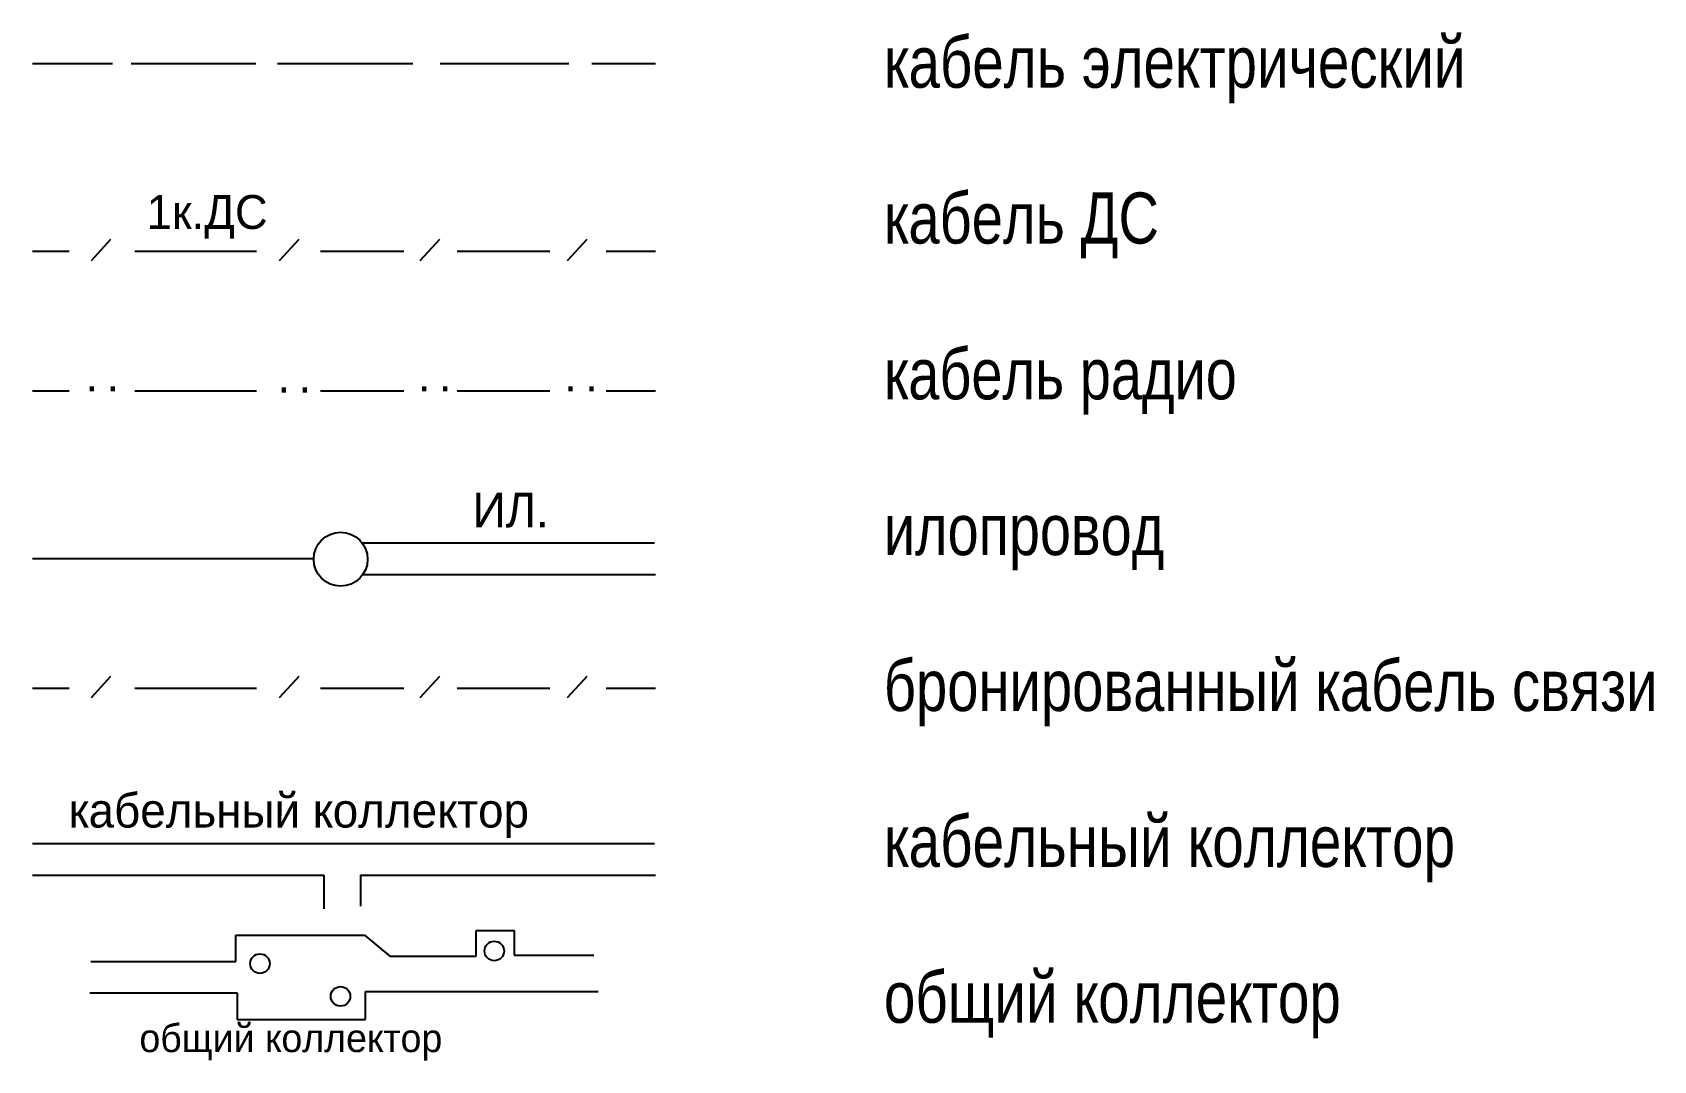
# Model space of a CAD drawing. Extents: x 8646 to 18206, y -17605 to -192.
# Drawn here: x 11061.9 to 11095.33, y -9080.14 to -9058.95 of the extents above; entities that cross this region are included whole.
import ezdxf
from ezdxf.enums import TextEntityAlignment as Align

# ---------------------------------------------------------------- set-up
doc = ezdxf.new("R2010")
doc.units = 0
doc.layers.get('0').update_dxf_attribs({"linetype": 'CONTINUOUS'})
doc.styles.add('STYLE-ARIAL_NARROW', font='ARIALN.TTF')
doc.styles.add('STYLE-RUSSIAN_1251', font='RUSSIAN_1251.shx')

msp = doc.modelspace()

# ---------------------------------------------------------------- linework, layer by layer
at = {"color": 8, "linetype": 'CONTINUOUS'}
for p, q in [((11061.898, -9059.59), (11063.546, -9059.59)), ((11063.937, -9059.59), (11066.506, -9059.59)), ((11066.953, -9059.59), (11069.746, -9059.59)), ((11070.304, -9059.59), (11072.957, -9059.59)), ((11073.433, -9059.59), (11074.745, -9059.59)), ((11063.113, -9063.65), (11063.518, -9063.211)), ((11066.995, -9063.65), (11067.399, -9063.211)), ((11069.897, -9063.65), (11070.302, -9063.211)), ((11072.935, -9063.65), (11073.339, -9063.211)), ((11061.898, -9063.459), (11062.658, -9063.459)), ((11064.012, -9063.459), (11066.522, -9063.459)), ((11067.842, -9063.459), (11069.558, -9063.459)), ((11070.66, -9063.459), (11072.566, -9063.459)), ((11073.728, -9063.459), (11074.745, -9063.459)), ((11061.898, -9066.337), (11062.658, -9066.337)), ((11064.012, -9066.337), (11066.522, -9066.337)), ((11067.842, -9066.337), (11069.558, -9066.337)), ((11070.66, -9066.337), (11072.566, -9066.337)), ((11073.728, -9066.337), (11074.745, -9066.337)), ((11068.696, -9069.47), (11072.665, -9069.47)), ((11072.665, -9069.47), (11074.727, -9069.47)), ((11061.898, -9069.797), (11064.877, -9069.797)), ((11064.877, -9069.797), (11067.701, -9069.797)), ((11068.712, -9070.125), (11072.683, -9070.125)), ((11072.683, -9070.125), (11074.745, -9070.125)), ((11061.898, -9072.465), (11062.658, -9072.465)), ((11063.113, -9072.657), (11063.518, -9072.218)), ((11064.012, -9072.465), (11066.522, -9072.465)), ((11066.995, -9072.657), (11067.399, -9072.218)), ((11067.842, -9072.465), (11069.558, -9072.465)), ((11069.897, -9072.657), (11070.302, -9072.218)), ((11070.66, -9072.465), (11072.566, -9072.465)), ((11072.935, -9072.657), (11073.339, -9072.218)), ((11073.728, -9072.465), (11074.745, -9072.465)), ((11061.898, -9075.669), (11064.958, -9075.669)), ((11064.958, -9075.669), (11069.618, -9075.669)), ((11069.618, -9075.669), (11072.677, -9075.669)), ((11072.677, -9075.669), (11074.727, -9075.669)), ((11061.898, -9076.32), (11064.976, -9076.32)), ((11064.976, -9076.32), (11067.909, -9076.32)), ((11067.909, -9076.32), (11067.909, -9077.017)), ((11068.662, -9076.32), (11072.695, -9076.32)), ((11068.662, -9076.32), (11068.662, -9076.962)), ((11072.695, -9076.32), (11074.745, -9076.32)), ((11071.052, -9077.465), (11071.829, -9077.465)), ((11071.052, -9077.99), (11071.052, -9077.465)), ((11071.829, -9077.465), (11071.829, -9077.967)), ((11066.095, -9078.104), (11066.095, -9077.555)), ((11066.095, -9077.555), (11068.744, -9077.555)), ((11068.744, -9077.555), (11069.27, -9077.99)), ((11063.101, -9078.104), (11066.095, -9078.104)), ((11069.27, -9077.99), (11071.052, -9077.99)), ((11071.829, -9077.967), (11073.474, -9077.967)), ((11063.079, -9078.744), (11066.117, -9078.744)), ((11066.117, -9078.744), (11066.117, -9079.293)), ((11068.767, -9079.293), (11068.767, -9078.722)), ((11068.767, -9078.722), (11073.565, -9078.722)), ((11066.117, -9079.293), (11068.767, -9079.293))]:
    msp.add_line(p, q, dxfattribs=at)
for centre, radius in [((11068.254, -9069.81), 0.555), ((11071.422, -9077.884), 0.201), ((11066.59, -9078.144), 0.201), ((11068.252, -9078.82), 0.201)]:
    msp.add_circle(centre, radius, dxfattribs=at)

# ---------------------------------------------------------------- texts
at = {"color": 8, "linetype": 'CONTINUOUS', "style": 'STYLE-ARIAL_NARROW'}
for s, height, width, p in [('кабель электрический', 1.05714, 0.961997, (11079.456, -9060.092)), ('кабель ДС', 1.0521, 0.960202, (11079.456, -9063.303)), ('кабель радио', 1.0492, 0.959186, (11079.456, -9066.514)), ('илопровод', 1.048, 0.958763, (11079.456, -9069.725)), ('бронированный кабель связи', 1.05274, 0.960446, (11079.456, -9072.938)), ('кабельный коллектор', 1.05945, 0.962807, (11079.456, -9076.152)), ('общий коллектор', 1.05899, 0.962646, (11079.456, -9079.364))]:
    msp.add_text(s, height=height, dxfattribs=dict(at, width=width)).set_placement(p)
at = {"color": 8, "linetype": 'CONTINUOUS', "style": 'STYLE-RUSSIAN_1251'}
for s, height, p in [('1к.ДС', 0.699, (11064.253, -9062.653)), ('.', 0.699, (11062.996, -9066.002)), ('.', 0.699, (11063.428, -9066.002)), ('.', 0.699, (11066.955, -9066.027)), ('.', 0.699, (11067.386, -9066.027)), ('.', 0.699, (11069.847, -9066.002)), ('.', 0.699, (11070.279, -9066.002)), ('.', 0.699, (11072.867, -9066.002)), ('.', 0.699, (11073.298, -9066.002)), ('ИЛ.', 0.71, (11070.976, -9068.796)), ('кабельный коллектор', 0.70589, (11062.643, -9074.987)), ('общий коллектор', 0.57873, (11064.104, -9079.679))]:
    msp.add_text(s, height=height, dxfattribs=at).set_placement(p, align=Align.MIDDLE_LEFT)

doc.saveas('drawing.dxf')
